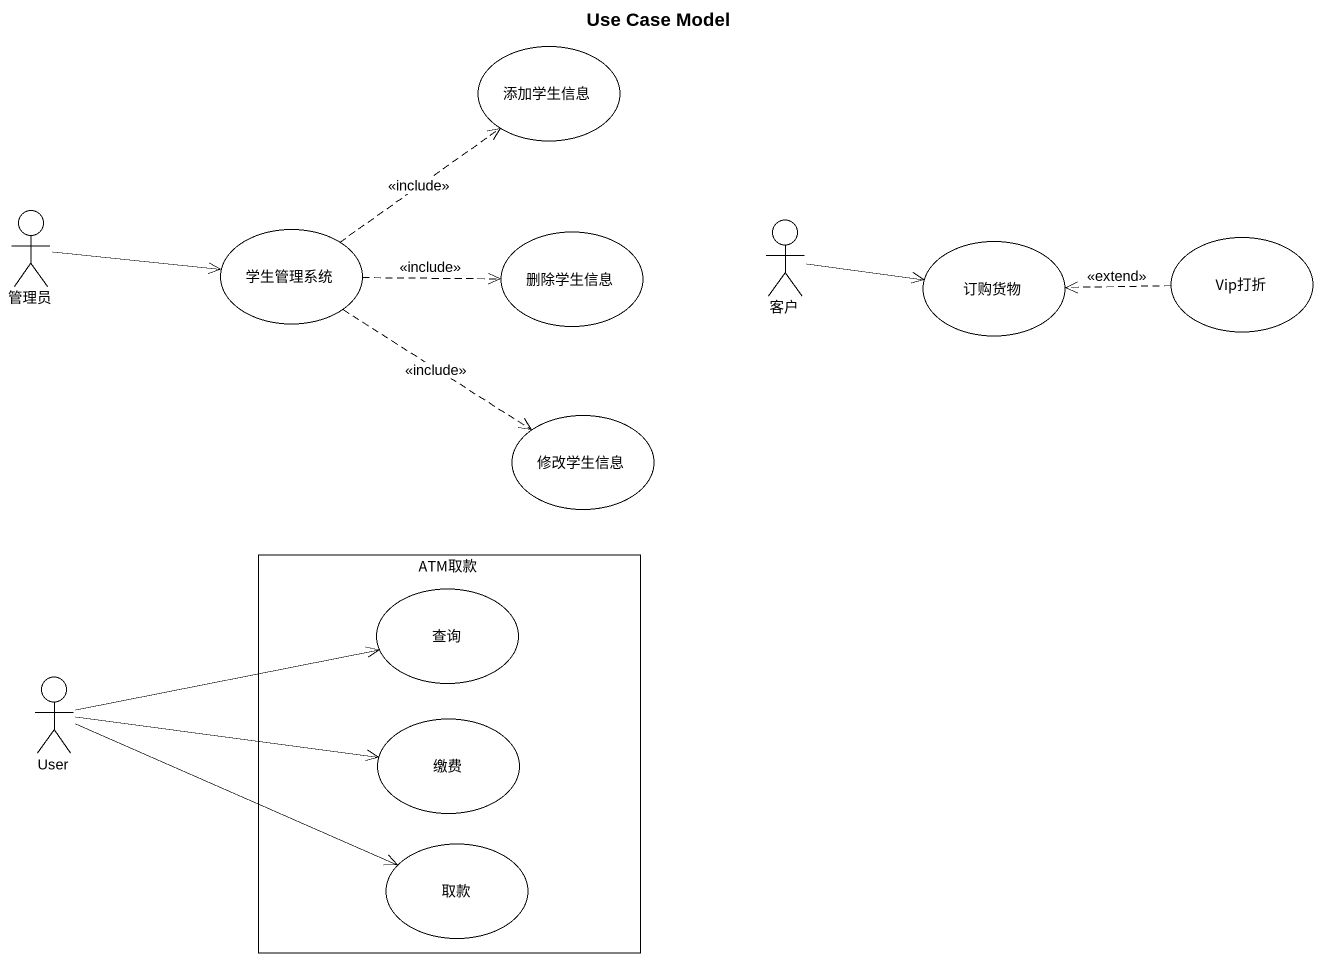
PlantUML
@startuml
title Use Case Model
usecase 添加学生信息
actor 管理员
usecase 学生管理系统
actor 客户
usecase 删除学生信息
usecase 订购货物
usecase Vip打折
usecase 修改学生信息
rectangle ATM取款 {
  usecase 查询
  usecase 缴费
  usecase 取款
}
actor User
管理员 -right-> 学生管理系统
学生管理系统 .up.> 添加学生信息 : <<include>>
学生管理系统 .right.> 删除学生信息 : <<include>>
学生管理系统 ..> 修改学生信息 : <<include>>
客户 -right-> 订购货物
Vip打折 .left.> 订购货物 : <<extend>>
User -right-> 查询
User -right-> 缴费
User -right-> 取款
@enduml
